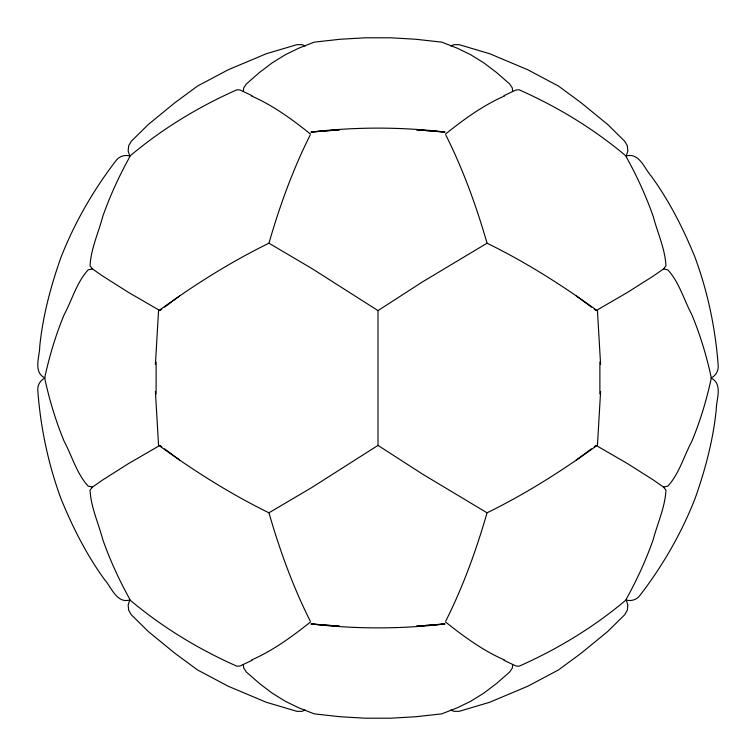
<?xml version="1.0" encoding="UTF-8"?>
<svg xmlns="http://www.w3.org/2000/svg" width="756" height="756" viewBox="0 0 756 756"><rect width="100%" height="100%" fill="white"/><g stroke="black" fill="none" stroke-linecap="round" stroke-linejoin="round"><path stroke-width="1.13" d="M155.396 364.553L158.552 310.858C193.489 285.418 230.098 262.219 268.947 243.196C279.635 206.133 292.789 169.684 310.111 135.163M600.604 391.447L597.448 445.142C562.511 470.582 525.902 493.781 487.053 512.804C476.365 549.867 463.211 586.316 445.889 620.837M156.114 362.096L156.114 393.904M599.886 393.904L599.886 362.096M243.328 91.344L243.706 87.913L246.305 84.001L259.554 72.425L272.377 62.729L285.485 54.63L298.781 48.176L314.231 42.138L340.266 39.255L365.403 37.8L390.597 37.8L415.734 39.255L441.769 42.138L457.219 48.176L470.515 54.63L483.623 62.729L496.446 72.425L509.695 84.001L512.294 87.913L512.672 91.344M512.672 664.656L512.294 668.087L509.695 671.999L496.446 683.575L483.623 693.271L470.515 701.37L457.219 707.824L441.769 713.862L415.734 716.745L390.597 718.2L365.403 718.2L340.266 716.745L314.231 713.862L298.781 707.824L285.485 701.37L272.377 693.271L259.554 683.575L246.305 671.999L243.706 668.087L243.328 664.656M161.765 446.796L159.885 445.397L128.473 463.617L102.91 479.814L92.487 487.053L90.068 490.143C90.833 506.992 98.488 523.228 102.759 539.519C110.187 560.593 119.533 580.92 130.457 600.396C162.549 627.385 198.677 649.281 236.997 666.244L240.21 665.932L252.013 660.338M594.235 309.204L596.115 310.603L627.527 292.383L653.09 276.186L663.513 268.947L665.932 265.857C665.167 249.007 657.512 232.772 653.241 216.481C645.813 195.407 636.467 175.08 625.543 155.604C593.451 128.614 557.323 106.719 519.003 89.756L515.79 90.068L503.987 95.662M445.397 134.143C463.759 119.448 483.008 105.367 504.658 95.917M310.603 621.857C292.241 636.552 272.992 650.632 251.342 660.082M161.765 309.204L159.885 310.603L128.473 292.383L102.91 276.186L92.487 268.947L90.068 265.857C90.833 249.007 98.488 232.772 102.759 216.471C110.187 195.407 119.533 175.08 130.457 155.604C162.549 128.614 198.677 106.719 236.997 89.756L240.21 90.068L252.013 95.662M164.591 307.125L179.644 295.993M576.355 460.007L591.409 448.875M594.235 446.796L596.115 445.397L627.527 463.617L653.09 479.814L663.513 487.053L665.932 490.143C665.167 506.992 657.512 523.228 653.241 539.529C645.813 560.593 636.467 580.92 625.543 600.396C593.451 627.385 557.323 649.281 519.003 666.244L515.79 665.932L503.987 660.338M487.053 512.804L422.538 474.125L378 445.397L378 310.603L422.538 281.875L487.053 243.196C525.902 262.219 562.511 285.418 597.448 310.858L600.604 364.562M378 445.397L311.538 487.677L268.947 512.804C230.098 493.781 193.489 470.582 158.552 445.142L155.396 391.438M450.897 46.003L453.798 44.698L459.119 44.661L489.775 53.761L527.641 69.703L558.448 86.033L581.175 102.788L607.711 124.513L624.74 141.287L627.338 145.804L627.849 151.02L626.204 156.001C639.311 152.277 644.49 168.673 651.322 176.233C669.372 201.087 683.282 228.586 694.877 256.964C707.786 291.901 715.478 328.52 718.2 365.649C718.606 370.875 715.734 375.76 710.999 378C723.246 383.963 716.187 399.64 716.234 409.828C713.116 440.389 705.15 470.156 694.877 499.036C681.203 533.679 662.53 566.102 639.803 595.586C636.618 599.763 631.222 601.483 626.204 599.999L627.849 604.98L627.338 610.196L624.74 614.713L607.711 631.487L581.175 653.212L558.448 669.967L527.641 686.297L489.775 702.239L459.119 711.339L453.798 711.302L450.897 709.997M305.103 709.997L302.202 711.302L296.881 711.339L266.225 702.239L228.359 686.297L197.552 669.967L174.825 653.212L148.289 631.487L131.261 614.713L128.662 610.196L128.151 604.98L129.796 599.999C116.689 603.723 111.51 587.327 104.678 579.767C86.628 554.913 72.718 527.414 61.123 499.036C48.214 464.099 40.522 427.48 37.8 390.351C37.394 385.125 40.266 380.24 45.001 378C32.754 372.037 39.813 356.36 39.766 346.172C42.884 315.611 50.85 285.844 61.123 256.964C74.797 222.321 93.47 189.898 116.197 160.414C119.382 156.246 124.778 154.517 129.796 156.001L128.151 151.02L128.662 145.804L131.261 141.287L148.289 124.513L174.825 102.788L197.552 86.033L228.359 69.703L266.225 53.761L296.881 44.661L302.202 44.698L305.103 46.003M92.487 268.947L88.187 269.835C76.772 282.215 72.085 299.886 64.175 314.647C55.698 335.106 49.31 356.35 44.661 378C49.31 399.65 55.698 420.894 64.175 441.353C72.085 456.114 76.772 473.785 88.187 486.165L92.487 487.053M663.513 487.053L667.813 486.165C679.228 473.785 683.915 456.114 691.825 441.353C700.302 420.894 706.69 399.65 711.339 378C706.69 356.35 700.302 335.106 691.825 314.647C683.915 299.886 679.228 282.215 667.813 269.835L663.513 268.947M311.151 132.035L339.368 129.805L311.151 132.035C355.537 126.819 400.463 126.819 444.849 132.035L416.632 129.805L444.849 132.035M444.849 623.965L416.632 626.195L444.849 623.965C400.463 629.181 355.537 629.181 311.151 623.965L339.368 626.195L311.151 623.965M251.342 95.917C272.992 105.367 292.241 119.448 310.603 134.143M504.658 660.082C483.008 650.632 463.759 636.552 445.397 621.857M268.947 243.196L311.538 268.323L378 310.603M576.355 295.993L591.409 307.125M164.591 448.875L179.644 460.007M445.889 135.163C463.211 169.684 476.365 206.133 487.053 243.196M310.111 620.837C292.789 586.316 279.635 549.867 268.947 512.804"/></g></svg>
